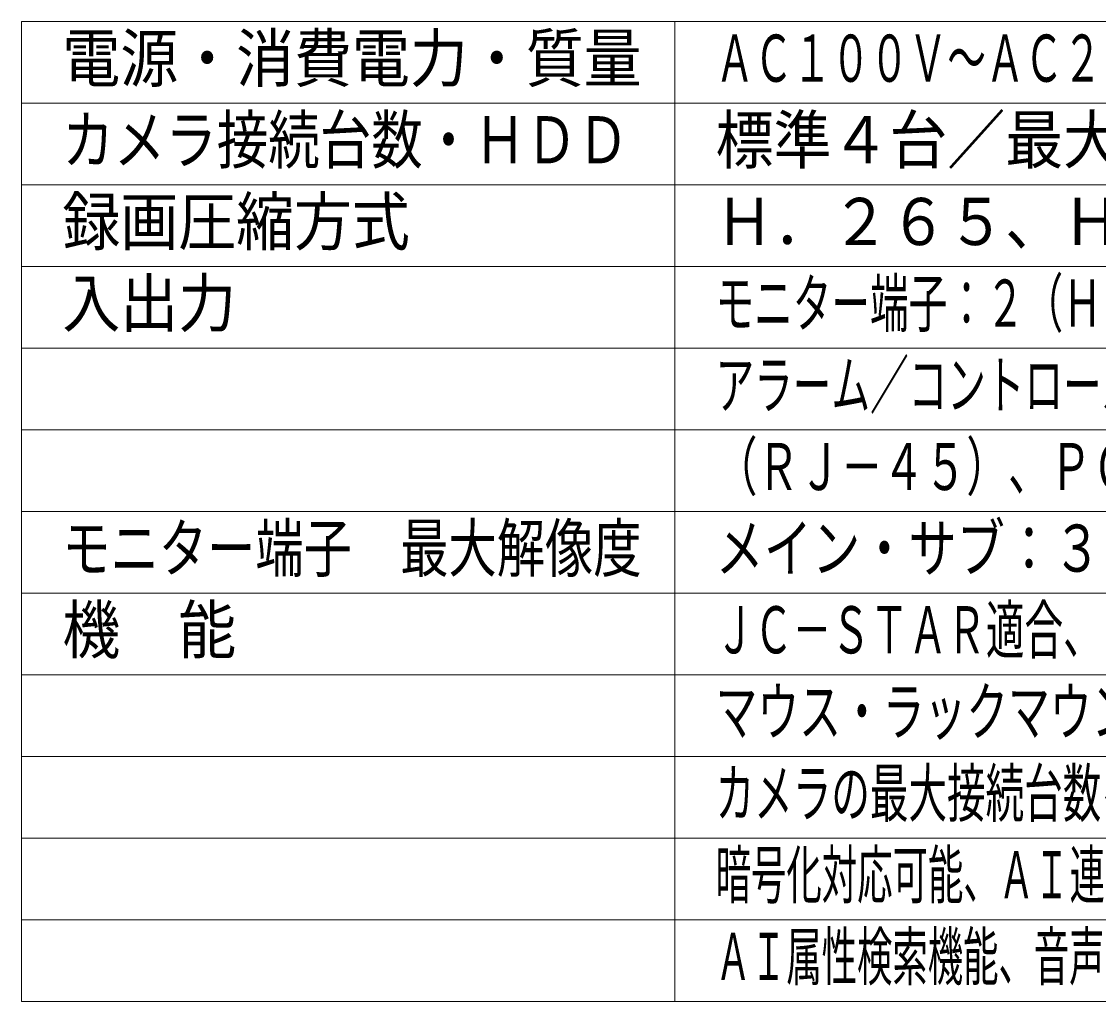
# Model space of a CAD drawing. Units: millimetres on the paper. Extents: x -62 to 65, y -59 to 59.
# Drawn here: x -62.5 to 3.4, y -54.5 to 5.5 of the extents above; entities that cross this region are included whole.
import ezdxf
from ezdxf.enums import TextEntityAlignment as Align

# ---------------------------------------------------------------- set-up
doc = ezdxf.new("R2010")
doc.units = ezdxf.units.MM
doc.layers.add('0-1_MOJI1', color=7, linetype='Continuous')
doc.layers.add('0-5_WAKU', color=4, linetype='Continuous', lineweight=9)
doc.styles.add('ＭＳ ゴシック', font='')
doc.styles.get('ＭＳ ゴシック').set_extended_font_data('MS Gothic')

msp = doc.modelspace()

# ---------------------------------------------------------------- linework, layer by layer
at = {"layer": '0-5_WAKU', "color": 3}
for p, q in [((-62.5, -54.5), (-62.5, 5.5)), ((-62.5, 5.5), (62.5, 5.5)), ((-22.5, -54.5), (-22.5, 5.5)), ((-62.5, -54.5), (62.5, -54.5))]:
    msp.add_line(p, q, dxfattribs=at)
at = {"layer": '0-5_WAKU'}
for p, q in [((-62.5, 0.5), (62.5, 0.5)), ((-62.5, -4.5), (62.5, -4.5)), ((-62.5, -9.5), (62.5, -9.5)), ((-62.5, -14.5), (62.5, -14.5)), ((62.5, -19.5), (-62.5, -19.5)), ((62.5, -24.5), (-62.5, -24.5)), ((62.5, -29.5), (-62.5, -29.5)), ((-62.5, -34.5), (62.5, -34.5)), ((-62.5, -39.5), (62.5, -39.5)), ((-62.5, -44.5), (62.5, -44.5)), ((-62.5, -49.5), (62.5, -49.5))]:
    msp.add_line(p, q, dxfattribs=at)

# ---------------------------------------------------------------- texts
at = {"layer": '0-1_MOJI1', "style": 'ＭＳ ゴシック'}
for s, height, width, p in [('電源・消費電力・質量', 2.889, 0.9, (-60, 0.945)), ('ＡＣ１００Ｖ～ＡＣ２４０Ｖ ５０Ｈｚ／６０Ｈｚ・９５Ｗ・約８．４ｋｇ', 2.889, 0.6, (-20, 0.945)), ('カメラ接続台数・ＨＤＤ', 2.889, 0.8, (-60, -4.055)), ('標準４台／最大２４台・１ＴＢ×２', 2.889, 0.9, (-20, -4.055)), ('録画圧縮方式', 2.889, 0.9, (-60, -9.055)), ('Ｈ．２６５、Ｈ．２６４、ＪＰＥＧ', 2.889, 0.9, (-20, -9.055)), ('入出力', 2.889, 0.9, (-60, -14.055)), ('モニター端子：２（ＨＤＭＩ）、マウス接続ポート：１、コピーポート：３、', 2.889, 0.6, (-20, -14.055)), ('アラーム／コントロール端子：２（端子台プラグ）、カメラ／ＰＣポート：１', 2.889, 0.6, (-20, -19.055)), ('（ＲＪ－４５）、ＰＣポート：１（ＲＪ－４５）', 2.886, 0.65, (-20, -24.055)), ('モニター端子\u3000最大解像度', 2.889, 0.75, (-60, -29.055)), ('メイン・サブ：３８４０×２１６０（４Ｋ）ｐ／３０ Ｈｚ', 2.886, 0.75, (-20, -29.055)), ('機\u3000能', 2.889, 0.9, (-60, -34.055)), ('ＪＣ－ＳＴＡＲ適合、ＯＮＶＩＦ対応、ＳＳＬ通信対応、ＲＴＳＰ接続機能、', 2.889, 0.6, (-20, -34.055)), ('マウス・ラックマウント付属、ＲＡＩＤ１対応、カメラ拡張キットにより', 2.886, 0.65, (-20, -39.055)), ('カメラの最大接続台数を追加可能、セキュア拡張キットにより映像データの', 2.886, 0.6, (-20, -44.055)), ('暗号化対応可能、ＡＩ連携等によるレコーダー機能拡張対応モデル（３Ｄデワープ機能、', 2.889, 0.55, (-20, -49.055)), ('ＡＩ属性検索機能、音声ノイズフィルタリング機能、ＡＩ人数カウント機能搭載）', 2.886, 0.55, (-20, -54.055))]:
    msp.add_text(s, height=height, dxfattribs=dict(at, width=width)).set_placement(p, align=Align.BOTTOM_LEFT)

doc.saveas('drawing.dxf')
